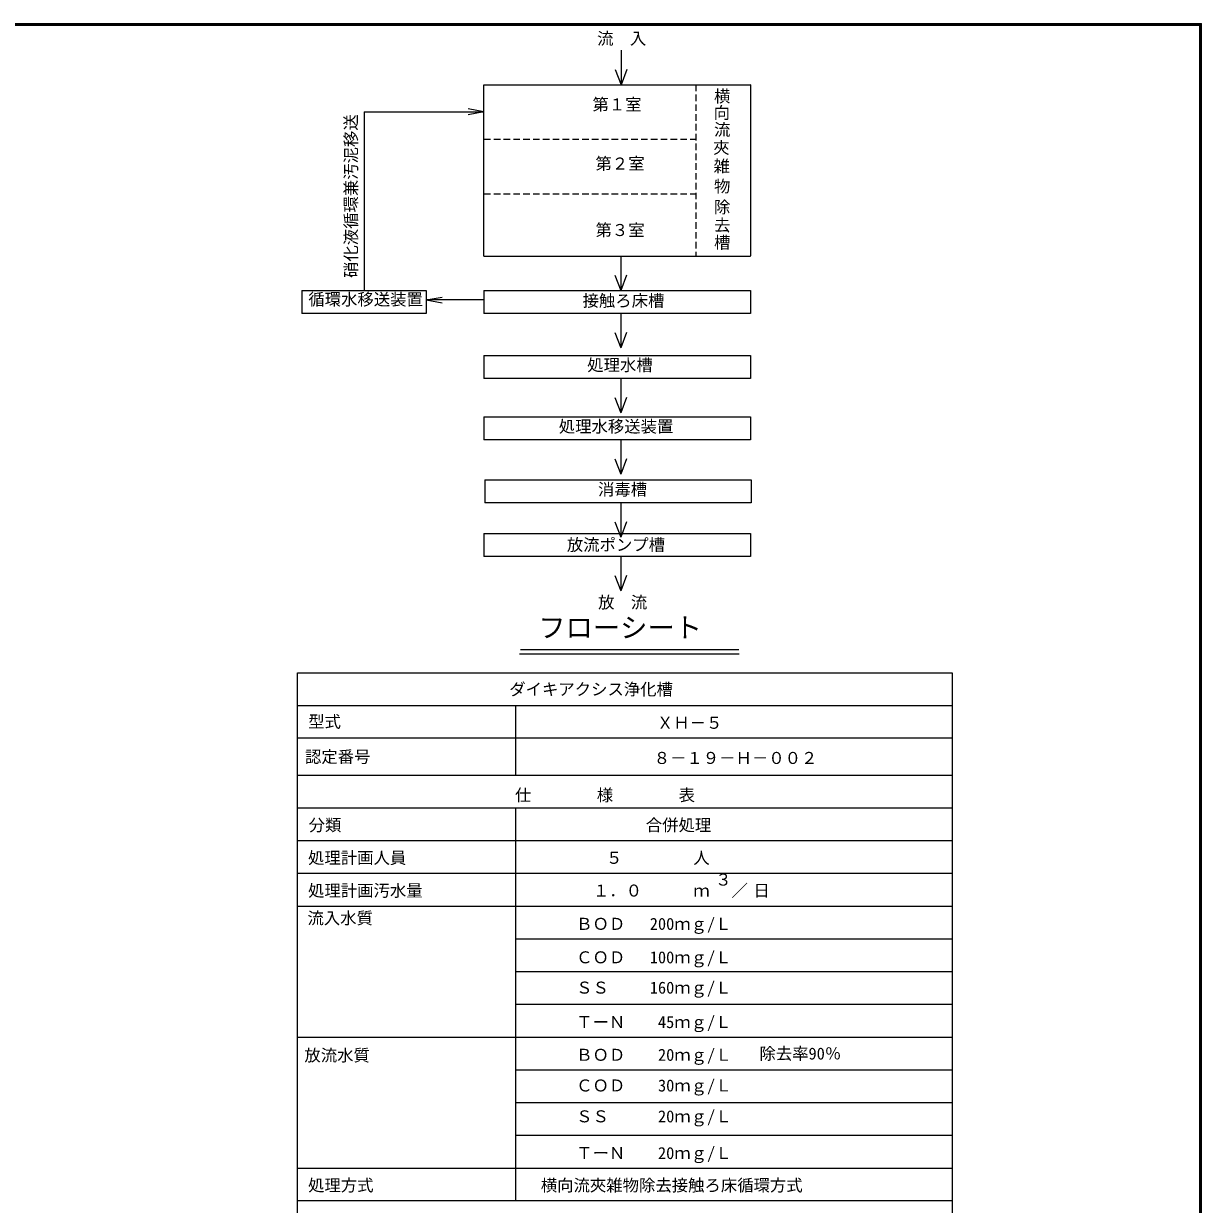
# Model space of a CAD drawing. Units: millimetres, scale not verified. Extents: x -8093 to 8093, y -5792 to 5792.
# Drawn here: x 1617 to 8093, y -699 to 5792 of the extents above; entities that cross this region are included whole.
import ezdxf
from ezdxf.enums import TextEntityAlignment as Align

# ---------------------------------------------------------------- set-up
doc = ezdxf.new("R2010")
doc.units = ezdxf.units.MM
doc.header["$LTSCALE"] = 30
doc.linetypes.add('DASHED1', pattern=[1.8, 1.2, -0.6])
doc.layers.add('0-0_Axis_waku', color=7, linetype='Continuous', lineweight=25)
doc.layers.add('0-1_00クル-フ-0躯体', color=3, linetype='Continuous', lineweight=25)
doc.styles.add('ＭＳ ゴシック', font='')
doc.styles.get('ＭＳ ゴシック').set_extended_font_data('MS Gothic')

msp = doc.modelspace()

# ---------------------------------------------------------------- linework, layer by layer
at = {"layer": '0-0_Axis_waku'}
for p, q in [((-8093.4, 5792.4), (8093.4, 5792.4)), ((-8092.8, 5791.8), (8092.8, 5791.8)), ((-8092.2, 5791.2), (8092.2, 5791.2)), ((-8091.6, 5790.6), (8091.6, 5790.6)), ((-8091, 5790), (8091, 5790)), ((-8090.4, 5789.4), (8090.4, 5789.4)), ((-8089.8, 5788.8), (8089.8, 5788.8)), ((-8089.2, 5788.2), (8089.2, 5788.2)), ((-8088.6, 5787.6), (8088.6, 5787.6)), ((-8088, 5787), (8088, 5787)), ((-8087.4, 5786.4), (8087.4, 5786.4)), ((-8086.8, 5785.8), (8086.8, 5785.8)), ((-8086.2, 5785.2), (8086.2, 5785.2)), ((-8085.6, 5784.6), (8085.6, 5784.6)), ((-8085, 5784), (8085, 5784)), ((8085, -5784), (8085, 5784)), ((8085.6, -5784.6), (8085.6, 5784.6)), ((8086.2, -5785.2), (8086.2, 5785.2)), ((8086.8, -5785.8), (8086.8, 5785.8)), ((8087.4, -5786.4), (8087.4, 5786.4)), ((8088, -5787), (8088, 5787)), ((8088.6, -5787.6), (8088.6, 5787.6)), ((8089.2, -5788.2), (8089.2, 5788.2)), ((8089.8, -5788.8), (8089.8, 5788.8)), ((8090.4, -5789.4), (8090.4, 5789.4)), ((8091, -5790), (8091, 5790)), ((8091.6, -5790.6), (8091.6, 5790.6)), ((8092.2, -5791.2), (8092.2, 5791.2)), ((8092.8, -5791.8), (8092.8, 5791.8)), ((8093.4, -5792.4), (8093.4, 5792.4))]:
    msp.add_line(p, q, dxfattribs=at)
at = {"layer": '0-1_00クル-フ-0躯体'}
for p, q in [((4902.54, 5645.75), (4902.54, 5456.75)), ((4870.38, 5540.75), (4902.54, 5456.75)), ((4934.69, 5540.75), (4902.54, 5456.75)), ((4148.38, 4514.65), (4148.38, 5456.75)), ((4148.38, 5456.75), (5612.79, 5456.6)), ((5613.29, 5456.1), (5613.29, 4515)), ((3489.11, 5307.42), (3489.11, 4325.65)), ((4148.38, 5307.42), (4061.44, 5291.12)), ((4148.38, 4514.65), (5612.79, 4514.5)), ((4900.83, 4514.65), (4900.83, 4325.65)), ((4868.67, 4409.65), (4900.83, 4325.65)), ((4932.98, 4409.65), (4900.83, 4325.65)), ((3146.82, 4325.65), (3146.82, 4199.66)), ((3146.82, 4325.65), (3831.41, 4325.65)), ((3831.41, 4273.1), (3918.35, 4289.41)), ((4148.38, 4325.65), (4148.38, 4199.66)), ((4148.38, 4325.65), (5613.14, 4325.65)), ((5613.14, 4325.65), (5613.14, 4199.66)), ((5613.14, 4199.66), (4148.38, 4199.66)), ((4900.83, 4199.66), (4900.83, 4010.66)), ((4868.67, 4094.65), (4900.83, 4010.66)), ((4932.98, 4094.65), (4900.83, 4010.66)), ((4148.38, 3967.41), (4148.38, 3841.42)), ((4148.38, 3967.41), (5613.14, 3967.41)), ((5613.14, 3967.41), (5613.14, 3841.42)), ((5613.14, 3841.42), (4148.38, 3841.42)), ((4900.83, 3841.41), (4900.83, 3652.41)), ((4868.67, 3736.42), (4900.83, 3652.41)), ((4932.98, 3736.42), (4900.83, 3652.41)), ((4148.38, 3631.1), (4148.38, 3505.1)), ((4148.38, 3631.1), (5613.14, 3631.1)), ((5613.14, 3631.1), (5613.14, 3505.1)), ((5613.14, 3505.1), (4148.38, 3505.1)), ((4900.83, 3505.1), (4900.83, 3316.1)), ((4868.67, 3400.1), (4900.83, 3316.1)), ((4932.98, 3400.1), (4900.83, 3316.1)), ((4153.12, 3284.74), (4153.12, 3158.74)), ((4153.12, 3284.74), (5617.89, 3284.74)), ((4900.83, 3158.74), (4900.83, 2969.74)), ((4868.67, 3053.74), (4900.83, 2969.74)), ((4932.98, 3053.74), (4900.83, 2969.74)), ((4148.38, 2988.77), (4148.38, 2862.78)), ((4148.38, 2988.77), (5613.14, 2988.77)), ((5613.14, 2988.77), (5613.14, 2862.78)), ((5613.14, 2862.78), (4148.38, 2862.78)), ((4900.83, 2862.77), (4900.83, 2673.77)), ((4868.67, 2757.78), (4900.83, 2673.77)), ((4932.98, 2757.78), (4900.83, 2673.77)), ((5550.16, 2350.73), (4349.24, 2350.73)), ((5551.02, 2326.73), (4343.62, 2326.73)), ((3122.35, 2223.47), (6722.35, 2223.47)), ((3122.35, 1661.34), (3122.35, 2223.47)), ((6722.35, 2223.47), (6722.35, 1661.34)), ((3122.35, 2043.47), (6722.35, 2043.47)), ((4322.35, 2043.47), (4322.35, 1661.34)), ((6722.35, 1863.47), (3122.35, 1863.47)), ((3122.35, 1661.34), (6722.35, 1661.34)), ((6722.35, 1661.34), (6722.35, -2298.66)), ((3122.35, 1481.34), (6722.35, 1481.34)), ((4322.35, 1481.34), (4322.35, -678.66)), ((3122.35, 1301.34), (6722.35, 1301.34)), ((3122.35, 1121.34), (6722.35, 1121.34)), ((3122.35, 941.34), (6722.35, 941.34)), ((4322.35, 761.34), (6722.35, 761.34)), ((4322.35, 581.34), (6722.35, 581.34)), ((4322.35, 401.34), (6722.35, 401.34)), ((3122.34, 221.34), (6722.35, 221.34)), ((4322.34, 41.34), (6722.35, 41.34)), ((4322.34, -138.66), (6722.35, -138.66)), ((4322.34, -318.66), (6722.35, -318.66)), ((3122.34, -498.67), (6722.35, -498.67)), ((6722.34, -678.66), (3122.34, -678.66))]:
    msp.add_line(p, q, dxfattribs=at)
at = {"layer": '0-1_00クル-フ-0躯体', "linetype": 'DASHED1'}
for p, q in [((5313.65, 5456.6), (5313.65, 4514.5)), ((4148.38, 5156.75), (5313.65, 5156.6)), ((4148.38, 4856.75), (5313.65, 4856.6))]:
    msp.add_line(p, q, dxfattribs=at)
at = {"layer": '0-1_00クル-フ-0躯体'}
for points in [[(3489.11, 5307.42), (4148.38, 5307.42), (4061.44, 5323.73)], [(3831.41, 4325.65), (3831.41, 4199.66), (3146.82, 4199.66)], [(4148.38, 4273.1), (3831.41, 4273.1), (3918.35, 4256.8)], [(5617.89, 3284.74), (5617.89, 3158.74), (4153.12, 3158.74)], [(6722.35, -2298.66), (3122.35, -2298.66), (3122.35, 1661.34)]]:
    msp.add_lwpolyline(points, dxfattribs=at)
for centre, start, end in [((5612.79, 5456.1), 0, 90), ((5612.79, 4515), 270, 0)]:
    msp.add_arc(centre, 0.5, start, end, dxfattribs=at)

# ---------------------------------------------------------------- texts
at = {"layer": '0-1_00クル-フ-0躯体', "color": 4, "style": 'ＭＳ ゴシック'}
for s, height, p in [('流\u3000入', 65.98, (4770.69, 5657.57)), ('第１室', 65.98, (4745.14, 5295.03)), ('横', 65.98, (5413.34, 5340.41)), ('向', 65.98, (5411.18, 5249.63)), ('流', 65.98, (5413.34, 5156.9)), ('夾', 65.98, (5409.02, 5057.42)), ('第２室', 65.98, (4761.7, 4970.39)), ('雑', 65.98, (5411.18, 4955.79)), ('物', 65.98, (5413.34, 4845.26)), ('除', 65.98, (5413.34, 4730.96)), ('第３室', 65.98, (4761.7, 4604.9)), ('去', 65.98, (5413.34, 4631.75)), ('槽', 65.98, (5413.34, 4536.2)), ('循環水移送装置', 65.98, (3182.4, 4223.76)), ('接触ろ床槽', 65.98, (4690.44, 4216.9)), ('処理水槽', 65.98, (4716.15, 3862.96)), ('処理水移送装置', 65.98, (4559.72, 3524.93)), ('消毒槽', 65.98, (4775.62, 3179.27)), ('放流ポンプ槽', 65.98, (4603.99, 2874.87)), ('放\u3000流', 65.98, (4775.97, 2558.19)), ('フローシート', 110, (4446.84, 2384.14)), ('ダイキアクシス浄化槽\u3000', 65.98, (4287.54, 2080.28)), ('型式', 65.98, (3181.97, 1902.69)), ('ＸＨ－５', 65.98, (5099.64, 1896.04)), ('認定番号', 65.98, (3164.26, 1709.46)), ('８－１９－Ｈ－００２', 65.98, (5081.93, 1702.81)), ('仕\u3000\u3000\u3000\u3000様\u3000\u3000\u3000\u3000表', 65.98, (4318.74, 1498.74)), ('分類', 65.98, (3184.15, 1333.74)), ('合併処理', 65.98, (5038.14, 1333.74)), ('処理計画人員\u3000', 65.98, (3181.15, 1153.74)), ('５', 65.98, (4819.75, 1153.74)), ('人', 65.98, (5299.75, 1153.74)), ('３', 65.98, (5419.75, 1033.75)), ('処理計画汚水量', 65.98, (3181.15, 973.74)), ('１．０', 65.98, (4747.53, 973.74)), ('ｍ', 65.98, (5299.75, 973.74)), ('／', 65.98, (5509.75, 973.74)), ('日', 65.98, (5629.75, 973.74)), ('流入水質', 65.98, (3177.86, 822.33)), ('ＢＯＤ\u3000 200ｍｇ/Ｌ', 65.98, (4655.3, 790.75)), ('ＣＯＤ\u3000 100ｍｇ/Ｌ', 65.98, (4655.3, 606.69)), ('ＳＳ\u3000\u3000 160ｍｇ/Ｌ', 65.98, (4655.3, 440.15)), ('ＴーＮ \u3000 45ｍｇ/Ｌ', 65.98, (4655.3, 250.75)), ('放流水質', 65.98, (3161.04, 68.18)), ('ＢＯＤ\u3000\u300020ｍｇ/Ｌ', 65.98, (4655.3, 70.75)), ('除去率90％', 65.98, (5663.02, 77.69)), ('ＣＯＤ\u3000\u300030ｍｇ/Ｌ', 65.98, (4655.3, -97.76)), ('ＳＳ\u3000\u3000\u300020ｍｇ/Ｌ', 65.98, (4655.3, -267.44)), ('ＴーＮ\u3000\u300020ｍｇ/Ｌ', 65.98, (4655.3, -469.26)), ('処理方式\u3000\u3000\u3000', 65.98, (3181.14, -646.26)), ('横向流夾雑物除去接触ろ床循環方式', 65.98, (4460.98, -646.26))]:
    msp.add_text(s, height=height, dxfattribs=at).set_placement(p, align=Align.BOTTOM_LEFT)
msp.add_text('硝化液循環兼汚泥移送', height=65.98, rotation=90, dxfattribs=at).set_placement((3469.65, 4394.11), align=Align.BOTTOM_LEFT)

doc.saveas('drawing.dxf')
